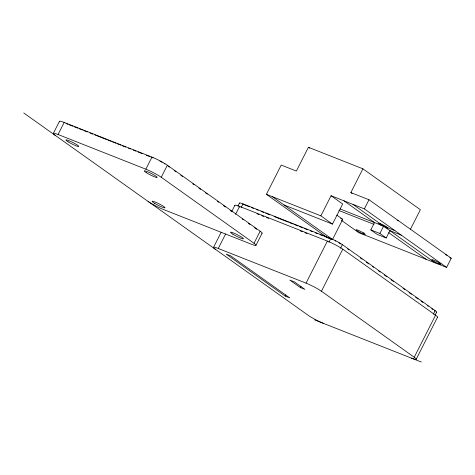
<?xml version="1.0" encoding="UTF-8"?>
<svg xmlns="http://www.w3.org/2000/svg" width="475" height="475" viewBox="0 0 475 475"><rect width="100%" height="100%" fill="white"/><g stroke="black" fill="none" stroke-linecap="round" stroke-linejoin="round"><path stroke-width="0.71" d="M53.319 133.416L59.446 121.351M55.296 135.411A12.386 1.467 26.9 0 1 58.051 134.502L64.172 122.431L151.958 157.118A12.386 1.467 26.9 0 1 167.366 165.205L260.146 231.206A12.386 1.467 26.9 0 1 261.962 233.338M58.051 134.502L145.837 169.183L151.958 157.118M260.146 231.206L254.024 243.271L161.239 177.27L167.366 165.205M213.524 247.38L221.19 232.263M231.859 211.238L234.858 205.325M237.933 206.114L239.477 203.068M215.502 249.375A12.386 1.467 26.9 0 1 218.257 248.461L225.589 234.009M235.588 214.296L239.59 206.411L327.37 241.092A12.386 1.467 26.9 0 1 342.778 249.179L435.563 315.186A12.386 1.467 26.9 0 1 437.374 317.318M241.169 207.539L243.022 203.882L330.808 238.563A9.292 1.098 26.9 0 1 342.362 244.631L435.147 310.632A9.292 1.098 26.9 0 1 436.246 312.253M326.485 237.078L266.386 194.322L281.224 165.074L296.364 171.053L308.418 147.286L362.906 168.809L420.369 209.689L410.323 229.496M256.001 245.272L262.123 233.201M331.075 195.742L342.671 203.989L332.47 224.099L320.874 215.852L331.075 195.742L364.372 208.893L446.613 267.395L451.25 258.257L369.01 199.755L350.847 192.577L362.906 168.809M285.208 296.091L226.159 254.089L230.702 255.882L289.744 297.884L285.208 296.091L285.808 294.904M300.337 287.559L289.792 280.06L294.334 281.853L304.879 289.352L300.337 287.559L300.936 286.372M218.257 248.461L306.037 283.142L327.37 241.092M328.955 242.22L330.808 238.563M336.793 215.127L342.742 219.355L332.536 239.471L272.442 196.715M340.51 248.283L342.362 244.631M435.563 315.186L414.23 357.236L321.444 291.234L342.778 249.179M364.372 208.893L369.01 199.755M363.28 233.967L363.945 232.661M401.274 235.149L389.922 230.66L386.211 237.975L377.132 234.389L370.809 229.888L374.514 222.573L343.942 200.824M386.211 237.975L379.887 233.474L383.598 226.159M438.965 263.874L439.63 262.568M433.289 314.29L435.147 310.632M435.082 315.174L436.626 312.128M416.201 359.231L437.534 317.181M397.165 220.216L398.531 220.756M340.082 208.97L394.951 230.648M338.829 210.478L373.956 224.354M445.318 254.582L447.034 255.253M449.902 257.723L451.25 258.257M370.809 229.888L379.887 233.474M340.723 218.559L342.742 219.355M266.386 194.322L320.874 215.852M446.613 267.395L358.827 232.714L341.478 220.37M284.038 204.968L332.47 224.099M66.019 123.53L68.073 124.343M69.445 124.883L72.877 126.237M74.248 126.783L77.674 128.137M79.046 128.678L82.478 130.031M83.849 130.577L87.281 131.931M90.024 133.012L92.768 134.098M94.822 134.912L106.483 139.513M107.855 140.06L111.281 141.413M112.652 141.954L116.084 143.308M117.456 143.854L120.882 145.208M122.253 145.748L125.685 147.102M128.428 148.188L130.482 149.002M133.226 150.082L135.969 151.169M138.029 151.982L142.144 153.603M146.258 155.23L149.684 156.584M151.056 157.13L153.116 157.938M328.504 237.874L331.865 239.204M244.186 204.707L249.512 206.809M251.507 207.599L253.507 208.388M256.227 209.463L258.281 210.277M261.024 211.357L263.762 212.444M265.816 213.251L269.925 214.878M274.033 216.499L288.42 222.181M289.786 222.722L293.212 224.075M294.583 224.616L298.009 225.969M299.375 226.51L302.801 227.863M304.172 228.404L307.598 229.757M310.335 230.838L312.39 231.652M315.127 232.732L317.181 233.546M319.924 234.626L323.309 235.968M324.645 236.491L329.306 238.337M256.945 213.768L259 214.581M261.743 215.668L263.803 216.481M266.546 217.562L268.601 218.375M300.147 230.838L302.207 231.652M304.95 232.738L307.004 233.552M314.61 319.877L421.295 362.027M385.071 227.222L386.11 227.656A5.16 0.612 26.9 0 0 387.873 227.899L386.953 227.115A5.16 0.612 26.9 0 0 381.526 224.194L379.638 223.47A5.16 0.612 26.9 0 0 380.499 224.859L381.544 225.465M308.418 147.286L309.617 148.135M350.847 192.577L352.046 193.432M353.02 204.41L435.26 262.913M388.698 232.667L426.182 259.326M347.658 248.918L348.864 249.779M360.299 257.913L362.104 259.202M366.32 262.194L368.731 263.91M372.341 266.481L373.546 267.336M378.361 270.762L380.166 272.044M384.382 275.043L386.787 276.759M391.002 279.757L393.413 281.467M403.043 288.319L404.848 289.608M409.064 292.606L411.475 294.316M415.684 297.314L418.095 299.03M421.105 301.168L422.91 302.456M427.102 305.437L428.26 306.262M431.739 308.738L432.903 309.563M168.108 166.262L169.314 167.117M174.135 170.543L175.94 171.831M180.761 175.263L182.566 176.546M192.808 183.831L194.014 184.692M198.835 188.118L200.64 189.406M205.461 192.832L207.272 194.121M217.514 201.406L218.72 202.261M223.535 205.693L225.346 206.975M230.167 210.407L231.972 211.69M242.214 218.975L243.42 219.836M248.241 223.262L250.046 224.55M254.268 227.549L256.672 229.265M23.75 112.973L308.281 315.376A12.386 1.467 26.9 0 0 323.689 323.469M414.23 357.236A12.386 1.467 26.9 0 1 411.475 358.15M306.037 283.142A12.386 1.467 26.9 0 1 321.444 291.234M234.888 205.556A12.386 1.467 26.9 0 1 239.59 206.411M383.907 226.694A5.16 0.612 26.9 0 1 382.707 226.094M238.925 206.768A9.292 1.098 26.9 0 1 239.566 206.958M148.081 201.418A12.386 1.467 26.9 0 0 163.489 209.505L251.269 244.186A12.386 1.467 26.9 0 0 254.024 243.271M145.837 169.183A12.386 1.467 26.9 0 1 161.239 177.27M59.69 121.897A12.386 1.467 26.9 0 1 64.172 122.431M159.873 161.09A10.117 1.199 26.9 0 1 162.123 162.313M164.107 163.495A10.117 1.199 26.9 0 1 164.962 164.041M239.661 203.478A9.292 1.098 26.9 0 1 243.022 203.882M434.465 310.793A7.018 0.831 26.9 0 1 434.583 310.977M331.966 239.388A7.018 0.831 26.9 0 1 332.672 239.673M335.023 240.748A7.018 0.831 26.9 0 1 335.843 241.152M338.936 242.838A7.018 0.831 26.9 0 1 340.7 243.972M242.974 204.268A7.018 0.831 26.9 0 1 243.544 204.464M363.897 234.205L362.936 233.837A5.16 0.612 26.9 0 1 357.372 230.945L356.648 230.44A5.16 0.612 26.9 0 1 357.895 230.179A5.16 0.612 26.9 0 1 363.957 233.273L364.681 233.771A5.16 0.612 26.9 0 1 363.897 234.205M439.09 263.922L438.033 263.488A5.16 0.612 26.9 0 1 432.636 260.567L432.054 260.122A5.16 0.612 26.9 0 1 434.103 260.288A5.16 0.612 26.9 0 1 440.046 263.447L440.628 263.892A5.16 0.612 26.9 0 1 439.09 263.922M232.762 234.127A7.226 0.855 26.9 0 0 243.325 238.848A7.226 0.855 26.9 0 0 234.864 233.546A7.226 0.855 26.9 0 0 232.762 234.127M154.601 203.3A7.226 0.855 26.9 0 0 164.973 207.854A7.226 0.855 26.9 0 0 156.174 202.445A7.226 0.855 26.9 0 0 154.601 203.3M68.174 141.835A7.226 0.855 26.9 0 0 78.696 146.514A7.226 0.855 26.9 0 0 70.146 141.188A7.226 0.855 26.9 0 0 68.174 141.835M146.573 172.811A7.226 0.855 26.9 0 0 157.094 177.49A7.226 0.855 26.9 0 0 148.544 172.158A7.226 0.855 26.9 0 0 146.573 172.811"/></g></svg>
